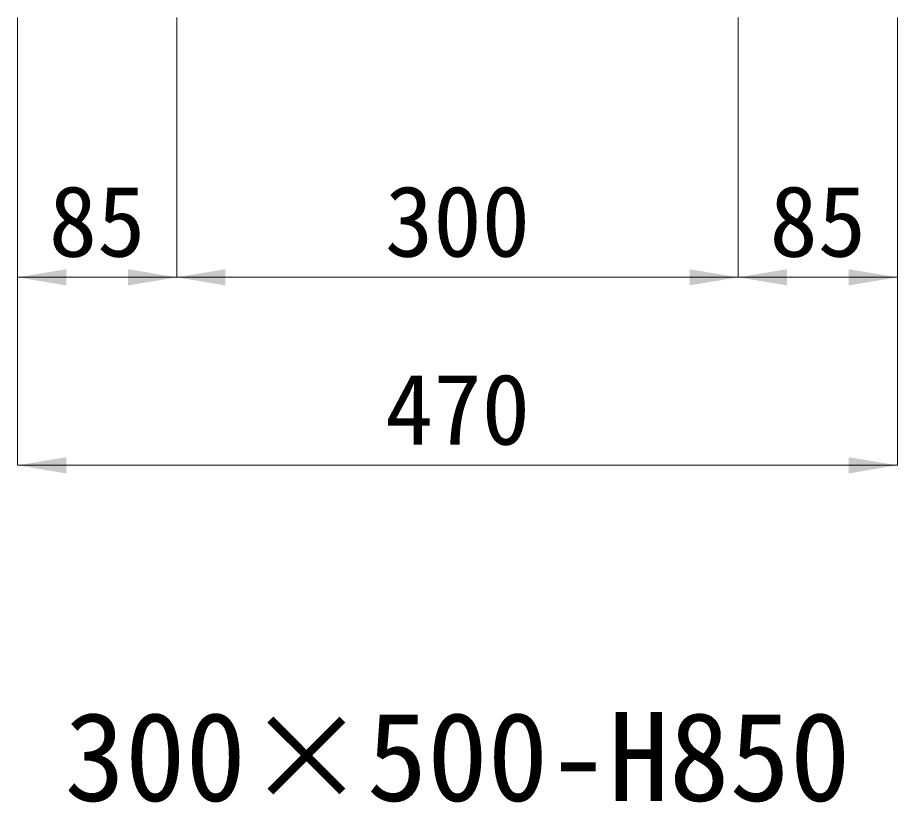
# Model space of a CAD drawing. Units: millimetres at full size, sheet at 1:40. Extents: x 69750 to 116230, y -28801 to 513.
# Drawn here: x 84347.3 to 84817.3, y -23823.9 to -23404.5 of the extents above; entities that cross this region are included whole.
import ezdxf
from ezdxf.enums import TextEntityAlignment as Align

# ---------------------------------------------------------------- set-up
doc = ezdxf.new("R2010")
doc.units = ezdxf.units.MM
doc.header["$LTSCALE"] = 40
doc.layers.add('寸法線', color=7, linetype='Continuous', lineweight=9)
doc.layers.add('文字', color=7, linetype='Continuous')
doc.styles.add('ＭＳ ゴシック', font='')
doc.styles.get('ＭＳ ゴシック').set_extended_font_data('MS Gothic')

# ---------------------------------------------------------------- blocks, each defined once
blk = doc.blocks.new('filled_arrow')
at = {"color": 0, "linetype": 'Continuous', "lineweight": -2}
blk.add_solid([(7.5, 1.25), (0, 0), (7.5, -1.25)], dxfattribs=at)

msp = doc.modelspace()

# ---------------------------------------------------------------- linework, layer by layer
at = {"layer": '寸法線'}
for p, q in [((84347.33, -23404.45), (84347.33, -23543.25)), ((84347.33, -23404.45), (84347.33, -23643.72)), ((84432.33, -23404.45), (84432.33, -23543.25)), ((84432.33, -23404.45), (84432.33, -23543.25)), ((84732.33, -23404.45), (84732.33, -23543.25)), ((84732.33, -23404.45), (84732.33, -23543.25)), ((84817.33, -23404.45), (84817.33, -23543.25)), ((84817.33, -23404.45), (84817.33, -23643.72)), ((84347.33, -23543.25), (84432.33, -23543.25)), ((84432.33, -23543.25), (84732.33, -23543.25)), ((84732.33, -23543.25), (84817.33, -23543.25)), ((84347.33, -23643.72), (84817.33, -23643.72))]:
    msp.add_line(p, q, dxfattribs=at)

# ---------------------------------------------------------------- block references
at = {"layer": '寸法線', "xscale": 3.47, "yscale": 3.47}
for p in [(84347.33, -23543.25), (84432.33, -23543.25), (84732.33, -23543.25), (84347.33, -23643.72)]:
    msp.add_blockref('filled_arrow', p, dxfattribs=at)
at = {"layer": '寸法線', "xscale": 3.47, "yscale": 3.47, "rotation": 180}
for p in [(84432.33, -23543.25), (84732.33, -23543.25), (84817.33, -23543.25), (84817.33, -23643.72)]:
    msp.add_blockref('filled_arrow', p, dxfattribs=at)

# ---------------------------------------------------------------- texts
at = {"layer": '寸法線', "style": 'ＭＳ ゴシック'}
for s, p in [('85', (84389.83, -23513.25)), ('300', (84582.33, -23513.25)), ('85', (84774.83, -23513.25)), ('470', (84582.33, -23613.72))]:
    msp.add_text(s, height=37.98, dxfattribs=at).set_placement(p, align=Align.MIDDLE_CENTER)
at = {"layer": '文字', "style": 'ＭＳ ゴシック'}
msp.add_text('300×500-H850', height=47.47, dxfattribs=at).set_placement((84582.33, -23799.37), align=Align.MIDDLE_CENTER)

doc.saveas('drawing.dxf')
